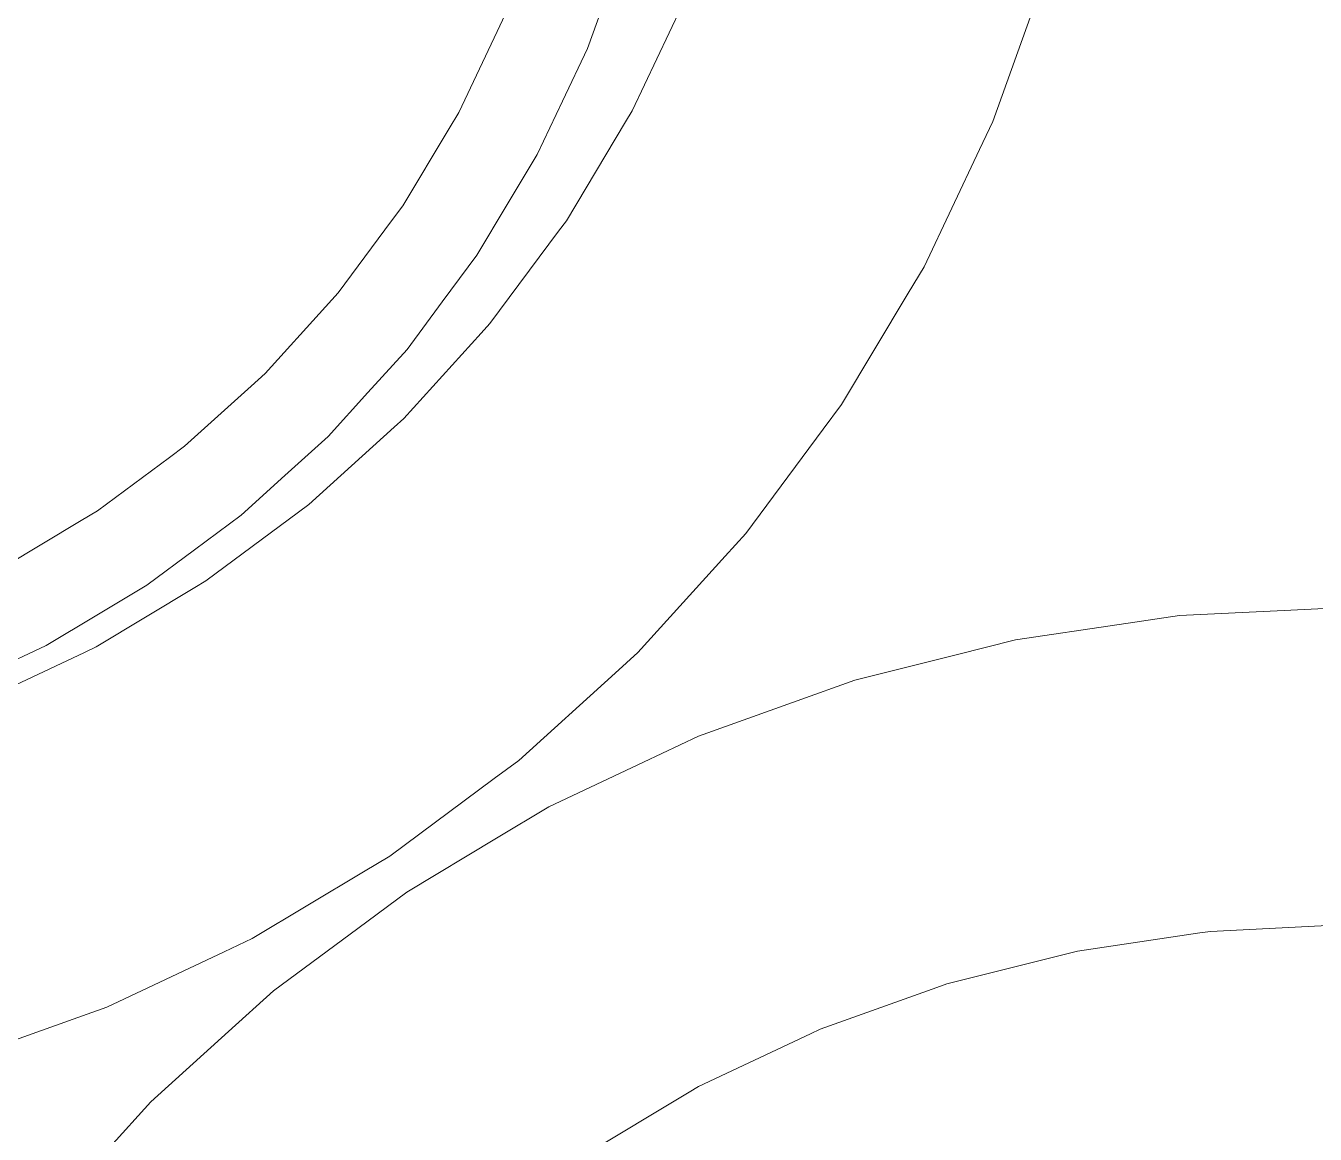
# Model space of a CAD drawing. Header units: centimetres. Extents: x -214 to 137, y -175 to 4.
# Drawn here: x -43.81 to -33, y -104.37 to -95.06 of the extents above; entities that cross this region are included whole.
import ezdxf

# ---------------------------------------------------------------- set-up
doc = ezdxf.new("R2010")
doc.units = ezdxf.units.CM
doc.header["$MEASUREMENT"] = 0
doc.layers.add('layer 1', color=7, linetype='Continuous')

msp = doc.modelspace()

# ---------------------------------------------------------------- linework, layer by layer
at = {"layer": 'layer 1', "color": 5, "lineweight": 9}
for points in [[(-39.10152, -95.25504), (-39.10152, -95.25504), (-38.93452, -94.78832), (-38.93452, -94.78832)], [(-39.10152, -95.25504), (-39.10152, -95.25504), (-38.93452, -94.78832), (-38.93452, -94.78832)], [(-39.10152, -95.25504), (-39.10152, -95.25504), (-38.93452, -94.78832), (-38.93452, -94.78832)], [(-39.10152, -95.25504), (-39.10152, -95.25504), (-38.93452, -94.78832), (-38.93452, -94.78832)], [(-39.10152, -95.25504), (-39.10152, -95.25504), (-38.93452, -94.78832), (-38.93452, -94.78832)], [(-35.70142, -95.86935), (-35.70142, -95.86935), (-35.3342, -94.84302), (-35.3342, -94.84302)], [(-38.3128, -94.90496), (-38.3128, -94.90496), (-38.72615, -95.7789), (-38.72615, -95.7789)], [(-39.31064, -95.6972), (-39.31064, -95.6972), (-39.10152, -95.25504), (-39.10152, -95.25504)], [(-39.31064, -95.6972), (-39.31064, -95.6972), (-39.10152, -95.25504), (-39.10152, -95.25504)], [(-39.31064, -95.6972), (-39.31064, -95.6972), (-39.10152, -95.25504), (-39.10152, -95.25504)], [(-39.31064, -95.6972), (-39.31064, -95.6972), (-39.10152, -95.25504), (-39.10152, -95.25504)], [(-39.31064, -95.6972), (-39.31064, -95.6972), (-39.10152, -95.25504), (-39.10152, -95.25504)], [(-39.52259, -96.14531), (-39.52259, -96.14531), (-39.31064, -95.6972), (-39.31064, -95.6972)], [(-39.52259, -96.14531), (-39.52259, -96.14531), (-39.31064, -95.6972), (-39.31064, -95.6972)], [(-39.52259, -96.14531), (-39.52259, -96.14531), (-39.31064, -95.6972), (-39.31064, -95.6972)], [(-39.52259, -96.14531), (-39.52259, -96.14531), (-39.31064, -95.6972), (-39.31064, -95.6972)], [(-39.52259, -96.14531), (-39.52259, -96.14531), (-39.31064, -95.6972), (-39.31064, -95.6972)], [(-38.72615, -95.7789), (-38.72615, -95.7789), (-38.78193, -95.87196), (-38.78193, -95.87196)], [(-38.78193, -95.87196), (-38.78193, -95.87196), (-39.27895, -96.70119), (-39.27895, -96.70119)], [(-35.81159, -96.10228), (-35.81159, -96.10228), (-35.70142, -95.86935), (-35.70142, -95.86935)], [(-39.77404, -96.56484), (-39.77404, -96.56484), (-39.52259, -96.14531), (-39.52259, -96.14531)], [(-39.77404, -96.56484), (-39.77404, -96.56484), (-39.52259, -96.14531), (-39.52259, -96.14531)], [(-39.77404, -96.56484), (-39.77404, -96.56484), (-39.52259, -96.14531), (-39.52259, -96.14531)], [(-39.77404, -96.56484), (-39.77404, -96.56484), (-39.52259, -96.14531), (-39.52259, -96.14531)], [(-39.77404, -96.56484), (-39.77404, -96.56484), (-39.52259, -96.14531), (-39.52259, -96.14531)], [(-36.27765, -97.08766), (-36.27765, -97.08766), (-35.81159, -96.10228), (-35.81159, -96.10228)], [(-40.02888, -96.99002), (-40.02888, -96.99002), (-39.77404, -96.56484), (-39.77404, -96.56484)], [(-40.02888, -96.99002), (-40.02888, -96.99002), (-39.77404, -96.56484), (-39.77404, -96.56484)], [(-40.02888, -96.99002), (-40.02888, -96.99002), (-39.77404, -96.56484), (-39.77404, -96.56484)], [(-40.02888, -96.99002), (-40.02888, -96.99002), (-39.77404, -96.56484), (-39.77404, -96.56484)], [(-40.02888, -96.99002), (-40.02888, -96.99002), (-39.77404, -96.56484), (-39.77404, -96.56484)], [(-39.27895, -96.70119), (-39.27895, -96.70119), (-39.34358, -96.78832), (-39.34358, -96.78832)], [(-39.34358, -96.78832), (-39.34358, -96.78832), (-39.91949, -97.56484), (-39.91949, -97.56484)], [(-40.32025, -97.38288), (-40.32025, -97.38288), (-40.02888, -96.99002), (-40.02888, -96.99002)], [(-40.32025, -97.38288), (-40.32025, -97.38288), (-40.02888, -96.99002), (-40.02888, -96.99002)], [(-40.32025, -97.38288), (-40.32025, -97.38288), (-40.02888, -96.99002), (-40.02888, -96.99002)], [(-40.32025, -97.38288), (-40.32025, -97.38288), (-40.02888, -96.99002), (-40.02888, -96.99002)], [(-40.32025, -97.38288), (-40.32025, -97.38288), (-40.02888, -96.99002), (-40.02888, -96.99002)], [(-36.41012, -97.30868), (-36.41012, -97.30868), (-36.27765, -97.08766), (-36.27765, -97.08766)], [(-36.97052, -98.24364), (-36.97052, -98.24364), (-36.41012, -97.30868), (-36.41012, -97.30868)], [(-40.61554, -97.78103), (-40.61554, -97.78103), (-40.32025, -97.38288), (-40.32025, -97.38288)], [(-40.61554, -97.78103), (-40.61554, -97.78103), (-40.32025, -97.38288), (-40.32025, -97.38288)], [(-40.61554, -97.78103), (-40.61554, -97.78103), (-40.32025, -97.38288), (-40.32025, -97.38288)], [(-40.61554, -97.78103), (-40.61554, -97.78103), (-40.32025, -97.38288), (-40.32025, -97.38288)], [(-40.61554, -97.78103), (-40.61554, -97.78103), (-40.32025, -97.38288), (-40.32025, -97.38288)], [(-39.91949, -97.56484), (-39.91949, -97.56484), (-39.99235, -97.64522), (-39.99235, -97.64522)], [(-39.99235, -97.64522), (-39.99235, -97.64522), (-40.64159, -98.36155), (-40.64159, -98.36155)], [(-40.94401, -98.14344), (-40.94401, -98.14344), (-40.61554, -97.78103), (-40.61554, -97.78103)], [(-40.94401, -98.14344), (-40.94401, -98.14344), (-40.61554, -97.78103), (-40.61554, -97.78103)], [(-40.94401, -98.14344), (-40.94401, -98.14344), (-40.61554, -97.78103), (-40.61554, -97.78103)], [(-40.94401, -98.14344), (-40.94401, -98.14344), (-40.61554, -97.78103), (-40.61554, -97.78103)], [(-40.94401, -98.14344), (-40.94401, -98.14344), (-40.61554, -97.78103), (-40.61554, -97.78103)], [(-41.27691, -98.51073), (-41.27691, -98.51073), (-40.94401, -98.14344), (-40.94401, -98.14344)], [(-41.27691, -98.51073), (-41.27691, -98.51073), (-40.94401, -98.14344), (-40.94401, -98.14344)], [(-41.27691, -98.51073), (-41.27691, -98.51073), (-40.94401, -98.14344), (-40.94401, -98.14344)], [(-41.27691, -98.51073), (-41.27691, -98.51073), (-40.94401, -98.14344), (-40.94401, -98.14344)], [(-41.27691, -98.51073), (-41.27691, -98.51073), (-40.94401, -98.14344), (-40.94401, -98.14344)], [(-37.12402, -98.45061), (-37.12402, -98.45061), (-36.97052, -98.24364), (-36.97052, -98.24364)], [(-40.72197, -98.43441), (-40.72197, -98.43441), (-41.4383, -99.08365), (-41.4383, -99.08365)], [(-40.64159, -98.36155), (-40.64159, -98.36155), (-40.72197, -98.43441), (-40.72197, -98.43441)], [(-41.63932, -98.8392), (-41.63932, -98.8392), (-41.27691, -98.51073), (-41.27691, -98.51073)], [(-41.63932, -98.8392), (-41.63932, -98.8392), (-41.27691, -98.51073), (-41.27691, -98.51073)], [(-41.63932, -98.8392), (-41.63932, -98.8392), (-41.27691, -98.51073), (-41.27691, -98.51073)], [(-41.63932, -98.8392), (-41.63932, -98.8392), (-41.27691, -98.51073), (-41.27691, -98.51073)], [(-41.63932, -98.8392), (-41.63932, -98.8392), (-41.27691, -98.51073), (-41.27691, -98.51073)], [(-37.77335, -99.32613), (-37.77335, -99.32613), (-37.12402, -98.45061), (-37.12402, -98.45061)], [(-42.00661, -99.17209), (-42.00661, -99.17209), (-41.63932, -98.8392), (-41.63932, -98.8392)], [(-42.00661, -99.17209), (-42.00661, -99.17209), (-41.63932, -98.8392), (-41.63932, -98.8392)], [(-42.00661, -99.17209), (-42.00661, -99.17209), (-41.63932, -98.8392), (-41.63932, -98.8392)], [(-42.00661, -99.17209), (-42.00661, -99.17209), (-41.63932, -98.8392), (-41.63932, -98.8392)], [(-42.00661, -99.17209), (-42.00661, -99.17209), (-41.63932, -98.8392), (-41.63932, -98.8392)], [(-41.4383, -99.08365), (-41.4383, -99.08365), (-41.52544, -99.14828), (-41.52544, -99.14828)], [(-42.39947, -99.46346), (-42.39947, -99.46346), (-42.00661, -99.17209), (-42.00661, -99.17209)], [(-42.39947, -99.46346), (-42.39947, -99.46346), (-42.00661, -99.17209), (-42.00661, -99.17209)], [(-42.39947, -99.46346), (-42.39947, -99.46346), (-42.00661, -99.17209), (-42.00661, -99.17209)], [(-42.39947, -99.46346), (-42.39947, -99.46346), (-42.00661, -99.17209), (-42.00661, -99.17209)], [(-42.39947, -99.46346), (-42.39947, -99.46346), (-42.00661, -99.17209), (-42.00661, -99.17209)], [(-41.52544, -99.14828), (-41.52544, -99.14828), (-42.30196, -99.72419), (-42.30196, -99.72419)], [(-37.9464, -99.51706), (-37.9464, -99.51706), (-37.77335, -99.32613), (-37.77335, -99.32613)], [(-42.79762, -99.75874), (-42.79762, -99.75874), (-42.39947, -99.46346), (-42.39947, -99.46346)], [(-42.79762, -99.75874), (-42.79762, -99.75874), (-42.39947, -99.46346), (-42.39947, -99.46346)], [(-42.79762, -99.75874), (-42.79762, -99.75874), (-42.39947, -99.46346), (-42.39947, -99.46346)], [(-42.79762, -99.75874), (-42.79762, -99.75874), (-42.39947, -99.46346), (-42.39947, -99.46346)], [(-42.79762, -99.75874), (-42.79762, -99.75874), (-42.39947, -99.46346), (-42.39947, -99.46346)], [(-38.67843, -100.32472), (-38.67843, -100.32472), (-37.9464, -99.51706), (-37.9464, -99.51706)], [(-42.30196, -99.72419), (-42.30196, -99.72419), (-42.39502, -99.77996), (-42.39502, -99.77996)], [(-42.39502, -99.77996), (-42.39502, -99.77996), (-43.22425, -100.27697), (-43.22425, -100.27697)], [(-43.21715, -100.0102), (-43.21715, -100.0102), (-42.79762, -99.75874), (-42.79762, -99.75874)], [(-43.21715, -100.0102), (-43.21715, -100.0102), (-42.79762, -99.75874), (-42.79762, -99.75874)], [(-43.21715, -100.0102), (-43.21715, -100.0102), (-42.79762, -99.75874), (-42.79762, -99.75874)], [(-43.21715, -100.0102), (-43.21715, -100.0102), (-42.79762, -99.75874), (-42.79762, -99.75874)], [(-43.21715, -100.0102), (-43.21715, -100.0102), (-42.79762, -99.75874), (-42.79762, -99.75874)], [(-32.7472, -99.94733), (-32.7472, -99.94733), (-33.25815, -99.97244), (-33.25815, -99.97244)], [(-43.64233, -100.26504), (-43.64233, -100.26504), (-43.21715, -100.0102), (-43.21715, -100.0102)], [(-43.64233, -100.26504), (-43.64233, -100.26504), (-43.21715, -100.0102), (-43.21715, -100.0102)], [(-43.64233, -100.26504), (-43.64233, -100.26504), (-43.21715, -100.0102), (-43.21715, -100.0102)], [(-43.64233, -100.26504), (-43.64233, -100.26504), (-43.21715, -100.0102), (-43.21715, -100.0102)], [(-43.64233, -100.26504), (-43.64233, -100.26504), (-43.21715, -100.0102), (-43.21715, -100.0102)], [(-34.13586, -100.01556), (-34.13586, -100.01556), (-34.6419, -100.09062), (-34.6419, -100.09062)], [(-33.25815, -99.97244), (-33.25815, -99.97244), (-34.13586, -100.01556), (-34.13586, -100.01556)], [(-34.6419, -100.09062), (-34.6419, -100.09062), (-35.51115, -100.21956), (-35.51115, -100.21956)], [(-44.08449, -100.47417), (-44.08449, -100.47417), (-43.64233, -100.26504), (-43.64233, -100.26504)], [(-44.08449, -100.47417), (-44.08449, -100.47417), (-43.64233, -100.26504), (-43.64233, -100.26504)], [(-44.08449, -100.47417), (-44.08449, -100.47417), (-43.64233, -100.26504), (-43.64233, -100.26504)], [(-44.08449, -100.47417), (-44.08449, -100.47417), (-43.64233, -100.26504), (-43.64233, -100.26504)], [(-44.08449, -100.47417), (-44.08449, -100.47417), (-43.64233, -100.26504), (-43.64233, -100.26504)], [(-35.51115, -100.21956), (-35.51115, -100.21956), (-36.00739, -100.34386), (-36.00739, -100.34386)], [(-43.32232, -100.32336), (-43.32232, -100.32336), (-44.19627, -100.73671), (-44.19627, -100.73671)], [(-43.22425, -100.27697), (-43.22425, -100.27697), (-43.32232, -100.32336), (-43.32232, -100.32336)], [(-38.86936, -100.49776), (-38.86936, -100.49776), (-38.67843, -100.32472), (-38.67843, -100.32472)], [(-36.00739, -100.34386), (-36.00739, -100.34386), (-36.85983, -100.55738), (-36.85983, -100.55738)], [(-39.67703, -101.2298), (-39.67703, -101.2298), (-38.86936, -100.49776), (-38.86936, -100.49776)], [(-36.85983, -100.55738), (-36.85983, -100.55738), (-37.34149, -100.72973), (-37.34149, -100.72973)], [(-37.34149, -100.72973), (-37.34149, -100.72973), (-38.16889, -101.02578), (-38.16889, -101.02578)], [(-38.16889, -101.02578), (-38.16889, -101.02578), (-38.63135, -101.2445), (-38.63135, -101.2445)], [(-39.88399, -101.38329), (-39.88399, -101.38329), (-39.67703, -101.2298), (-39.67703, -101.2298)], [(-38.63135, -101.2445), (-38.63135, -101.2445), (-39.42574, -101.62022), (-39.42574, -101.62022)], [(-40.75952, -102.03262), (-40.75952, -102.03262), (-39.88399, -101.38329), (-39.88399, -101.38329)], [(-39.42574, -101.62022), (-39.42574, -101.62022), (-39.86453, -101.88322), (-39.86453, -101.88322)], [(-39.86453, -101.88322), (-39.86453, -101.88322), (-40.61827, -102.335), (-40.61827, -102.335)], [(-40.98054, -102.1651), (-40.98054, -102.1651), (-40.75952, -102.03262), (-40.75952, -102.03262)], [(-41.9155, -102.72549), (-41.9155, -102.72549), (-40.98054, -102.1651), (-40.98054, -102.1651)], [(-40.61827, -102.335), (-40.61827, -102.335), (-41.02917, -102.63974), (-41.02917, -102.63974)], [(-41.02917, -102.63974), (-41.02917, -102.63974), (-41.73501, -103.16322), (-41.73501, -103.16322)], [(-33.87488, -102.66535), (-33.87488, -102.66535), (-32.83692, -102.61436), (-32.83692, -102.61436)], [(-42.14843, -102.83566), (-42.14843, -102.83566), (-41.9155, -102.72549), (-41.9155, -102.72549)], [(-34.9917, -102.83102), (-34.9917, -102.83102), (-33.96374, -102.67853), (-33.96374, -102.67853)], [(-33.96374, -102.67853), (-33.96374, -102.67853), (-33.87488, -102.66535), (-33.87488, -102.66535)], [(-43.13382, -103.30171), (-43.13382, -103.30171), (-42.14843, -102.83566), (-42.14843, -102.83566)], [(-36.08691, -103.10535), (-36.08691, -103.10535), (-35.07884, -102.85284), (-35.07884, -102.85284)], [(-35.07884, -102.85284), (-35.07884, -102.85284), (-34.9917, -102.83102), (-34.9917, -102.83102)], [(-41.73501, -103.16322), (-41.73501, -103.16322), (-42.11405, -103.50677), (-42.11405, -103.50677)], [(-37.14995, -103.48572), (-37.14995, -103.48572), (-36.17148, -103.13561), (-36.17148, -103.13561)], [(-36.17148, -103.13561), (-36.17148, -103.13561), (-36.08691, -103.10535), (-36.08691, -103.10535)], [(-43.37644, -103.38852), (-43.37644, -103.38852), (-43.13382, -103.30171), (-43.13382, -103.30171)], [(-44.40275, -103.75574), (-44.40275, -103.75574), (-43.37644, -103.38852), (-43.37644, -103.38852)], [(-42.11405, -103.50677), (-42.11405, -103.50677), (-42.76518, -104.09692), (-42.76518, -104.09692)], [(-37.23116, -103.52412), (-37.23116, -103.52412), (-37.14995, -103.48572), (-37.14995, -103.48572)], [(-38.17059, -103.96844), (-38.17059, -103.96844), (-37.23116, -103.52412), (-37.23116, -103.52412)], [(-39.139, -104.54888), (-39.139, -104.54888), (-38.24764, -104.01462), (-38.24764, -104.01462)], [(-38.24764, -104.01462), (-38.24764, -104.01462), (-38.17059, -103.96844), (-38.17059, -103.96844)], [(-42.76518, -104.09692), (-42.76518, -104.09692), (-43.10873, -104.47597), (-43.10873, -104.47597)]]:
    msp.add_open_spline(points, degree=3, dxfattribs=at)
at = {"layer": 'layer 1', "color": 1, "lineweight": 9}
for points in [[(-39.85969, -95.1116), (-39.85969, -95.1116), (-39.79218, -94.96895), (-39.79218, -94.96895)], [(-39.85969, -95.1116), (-39.85969, -95.1116), (-39.79218, -94.96895), (-39.79218, -94.96895)], [(-39.85969, -95.1116), (-39.85969, -95.1116), (-39.79218, -94.96895), (-39.79218, -94.96895)], [(-39.85969, -95.1116), (-39.85969, -95.1116), (-39.79218, -94.96895), (-39.79218, -94.96895)], [(-39.85969, -95.1116), (-39.85969, -95.1116), (-39.79218, -94.96895), (-39.79218, -94.96895)], [(-40.18189, -95.79291), (-40.18189, -95.79291), (-39.85969, -95.1116), (-39.85969, -95.1116)], [(-40.18189, -95.79291), (-40.18189, -95.79291), (-39.85969, -95.1116), (-39.85969, -95.1116)], [(-40.18189, -95.79291), (-40.18189, -95.79291), (-39.85969, -95.1116), (-39.85969, -95.1116)], [(-40.18189, -95.79291), (-40.18189, -95.79291), (-39.85969, -95.1116), (-39.85969, -95.1116)], [(-40.18189, -95.79291), (-40.18189, -95.79291), (-39.85969, -95.1116), (-39.85969, -95.1116)], [(-40.26302, -95.92826), (-40.26302, -95.92826), (-40.18189, -95.79291), (-40.18189, -95.79291)], [(-40.26302, -95.92826), (-40.26302, -95.92826), (-40.18189, -95.79291), (-40.18189, -95.79291)], [(-40.26302, -95.92826), (-40.26302, -95.92826), (-40.18189, -95.79291), (-40.18189, -95.79291)], [(-40.26302, -95.92826), (-40.26302, -95.92826), (-40.18189, -95.79291), (-40.18189, -95.79291)], [(-40.26302, -95.92826), (-40.26302, -95.92826), (-40.18189, -95.79291), (-40.18189, -95.79291)], [(-40.6505, -96.57466), (-40.6505, -96.57466), (-40.26302, -95.92826), (-40.26302, -95.92826)], [(-40.6505, -96.57466), (-40.6505, -96.57466), (-40.26302, -95.92826), (-40.26302, -95.92826)], [(-40.6505, -96.57466), (-40.6505, -96.57466), (-40.26302, -95.92826), (-40.26302, -95.92826)], [(-40.6505, -96.57466), (-40.6505, -96.57466), (-40.26302, -95.92826), (-40.26302, -95.92826)], [(-40.6505, -96.57466), (-40.6505, -96.57466), (-40.26302, -95.92826), (-40.26302, -95.92826)], [(-40.74449, -96.70145), (-40.74449, -96.70145), (-40.6505, -96.57466), (-40.6505, -96.57466)], [(-40.74449, -96.70145), (-40.74449, -96.70145), (-40.6505, -96.57466), (-40.6505, -96.57466)], [(-40.74449, -96.70145), (-40.74449, -96.70145), (-40.6505, -96.57466), (-40.6505, -96.57466)], [(-40.74449, -96.70145), (-40.74449, -96.70145), (-40.6505, -96.57466), (-40.6505, -96.57466)], [(-40.74449, -96.70145), (-40.74449, -96.70145), (-40.6505, -96.57466), (-40.6505, -96.57466)], [(-41.19342, -97.30674), (-41.19342, -97.30674), (-40.74449, -96.70145), (-40.74449, -96.70145)], [(-41.19342, -97.30674), (-41.19342, -97.30674), (-40.74449, -96.70145), (-40.74449, -96.70145)], [(-41.19342, -97.30674), (-41.19342, -97.30674), (-40.74449, -96.70145), (-40.74449, -96.70145)], [(-41.19342, -97.30674), (-41.19342, -97.30674), (-40.74449, -96.70145), (-40.74449, -96.70145)], [(-41.19342, -97.30674), (-41.19342, -97.30674), (-40.74449, -96.70145), (-40.74449, -96.70145)], [(-41.2994, -97.4237), (-41.2994, -97.4237), (-41.19342, -97.30674), (-41.19342, -97.30674)], [(-41.2994, -97.4237), (-41.2994, -97.4237), (-41.19342, -97.30674), (-41.19342, -97.30674)], [(-41.2994, -97.4237), (-41.2994, -97.4237), (-41.19342, -97.30674), (-41.19342, -97.30674)], [(-41.2994, -97.4237), (-41.2994, -97.4237), (-41.19342, -97.30674), (-41.19342, -97.30674)], [(-41.2994, -97.4237), (-41.2994, -97.4237), (-41.19342, -97.30674), (-41.19342, -97.30674)], [(-41.80555, -97.9821), (-41.80555, -97.9821), (-41.2994, -97.4237), (-41.2994, -97.4237)], [(-41.80555, -97.9821), (-41.80555, -97.9821), (-41.2994, -97.4237), (-41.2994, -97.4237)], [(-41.80555, -97.9821), (-41.80555, -97.9821), (-41.2994, -97.4237), (-41.2994, -97.4237)], [(-41.80555, -97.9821), (-41.80555, -97.9821), (-41.2994, -97.4237), (-41.2994, -97.4237)], [(-41.80555, -97.9821), (-41.80555, -97.9821), (-41.2994, -97.4237), (-41.2994, -97.4237)], [(-41.92247, -98.0881), (-41.92247, -98.0881), (-41.80555, -97.9821), (-41.80555, -97.9821)], [(-41.92247, -98.0881), (-41.92247, -98.0881), (-41.80555, -97.9821), (-41.80555, -97.9821)], [(-41.92247, -98.0881), (-41.92247, -98.0881), (-41.80555, -97.9821), (-41.80555, -97.9821)], [(-41.92247, -98.0881), (-41.92247, -98.0881), (-41.80555, -97.9821), (-41.80555, -97.9821)], [(-41.92247, -98.0881), (-41.92247, -98.0881), (-41.80555, -97.9821), (-41.80555, -97.9821)], [(-42.48088, -98.59418), (-42.48088, -98.59418), (-41.92247, -98.0881), (-41.92247, -98.0881)], [(-42.48088, -98.59418), (-42.48088, -98.59418), (-41.92247, -98.0881), (-41.92247, -98.0881)], [(-42.48088, -98.59418), (-42.48088, -98.59418), (-41.92247, -98.0881), (-41.92247, -98.0881)], [(-42.48088, -98.59418), (-42.48088, -98.59418), (-41.92247, -98.0881), (-41.92247, -98.0881)], [(-42.48088, -98.59418), (-42.48088, -98.59418), (-41.92247, -98.0881), (-41.92247, -98.0881)], [(-42.60764, -98.68819), (-42.60764, -98.68819), (-42.48088, -98.59418), (-42.48088, -98.59418)], [(-42.60764, -98.68819), (-42.60764, -98.68819), (-42.48088, -98.59418), (-42.48088, -98.59418)], [(-42.60764, -98.68819), (-42.60764, -98.68819), (-42.48088, -98.59418), (-42.48088, -98.59418)], [(-42.60764, -98.68819), (-42.60764, -98.68819), (-42.48088, -98.59418), (-42.48088, -98.59418)], [(-42.60764, -98.68819), (-42.60764, -98.68819), (-42.48088, -98.59418), (-42.48088, -98.59418)], [(-43.21296, -99.13715), (-43.21296, -99.13715), (-42.60764, -98.68819), (-42.60764, -98.68819)], [(-43.21296, -99.13715), (-43.21296, -99.13715), (-42.60764, -98.68819), (-42.60764, -98.68819)], [(-43.21296, -99.13715), (-43.21296, -99.13715), (-42.60764, -98.68819), (-42.60764, -98.68819)], [(-43.21296, -99.13715), (-43.21296, -99.13715), (-42.60764, -98.68819), (-42.60764, -98.68819)], [(-43.21296, -99.13715), (-43.21296, -99.13715), (-42.60764, -98.68819), (-42.60764, -98.68819)], [(-43.34834, -99.21828), (-43.34834, -99.21828), (-43.21296, -99.13715), (-43.21296, -99.13715)], [(-43.34834, -99.21828), (-43.34834, -99.21828), (-43.21296, -99.13715), (-43.21296, -99.13715)], [(-43.34834, -99.21828), (-43.34834, -99.21828), (-43.21296, -99.13715), (-43.21296, -99.13715)], [(-43.34834, -99.21828), (-43.34834, -99.21828), (-43.21296, -99.13715), (-43.21296, -99.13715)], [(-43.34834, -99.21828), (-43.34834, -99.21828), (-43.21296, -99.13715), (-43.21296, -99.13715)], [(-43.99475, -99.60574), (-43.99475, -99.60574), (-43.34834, -99.21828), (-43.34834, -99.21828)], [(-43.99475, -99.60574), (-43.99475, -99.60574), (-43.34834, -99.21828), (-43.34834, -99.21828)], [(-43.99475, -99.60574), (-43.99475, -99.60574), (-43.34834, -99.21828), (-43.34834, -99.21828)], [(-43.99475, -99.60574), (-43.99475, -99.60574), (-43.34834, -99.21828), (-43.34834, -99.21828)], [(-43.99475, -99.60574), (-43.99475, -99.60574), (-43.34834, -99.21828), (-43.34834, -99.21828)]]:
    msp.add_open_spline(points, degree=3, dxfattribs=at)

doc.saveas('drawing.dxf')
